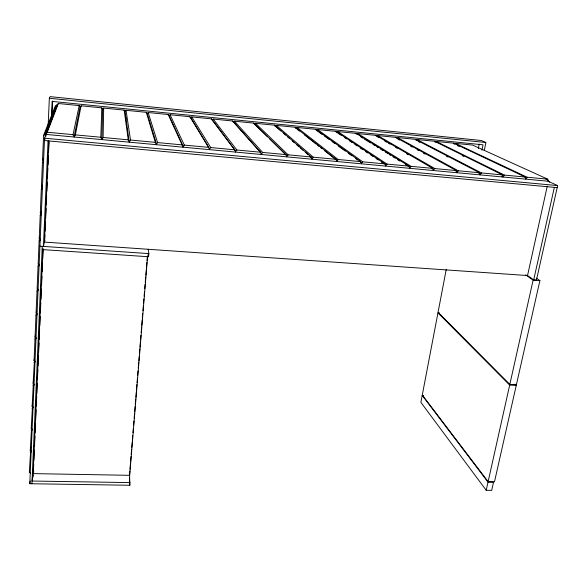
<?xml version="1.0" encoding="UTF-8"?>
<svg xmlns="http://www.w3.org/2000/svg" width="587" height="587" viewBox="0 0 587 587"><rect width="100%" height="100%" fill="white"/><g stroke="black" fill="none" stroke-linecap="round" stroke-linejoin="round"><path stroke-width="0.88" d="M101.83 139.618L101.896 138.488A1.167 1.123 32.1 0 0 103.114 137.468L103.679 108.059L124.173 110.114A0.939 0.917 43.3 0 0 125.038 111.126L129.221 142.171M101.808 107.869A0.954 0.917 41 0 0 102.688 108.889L101.896 138.488A1.167 1.123 32.1 0 1 100.817 137.255L101.808 107.869L81.109 105.792A0.969 0.917 39.5 0 1 80.111 106.629L74.087 137.028M30.355 473.115A1.042 0.888 -2.7 0 0 29.35 472.205L30.766 448.835M30.186 452.46A1.057 0.903 -1.9 0 0 31.272 451.579A1.057 0.903 -1.9 0 0 30.26 450.647L31.559 427.864M32.52 405.58L31.192 428.723A1.064 0.925 -1 0 1 32.212 429.669A1.064 0.925 -1 0 1 31.111 430.564M32.05 408.288A1.071 0.939 0 0 0 33.166 407.385A1.071 0.939 0 0 0 32.131 406.417L33.334 383.839M34.494 359.882L33.092 383.722A1.079 0.954 1.2 0 1 34.127 384.712A1.079 0.954 1.2 0 1 33.011 385.63M33.987 362.568A1.086 0.969 2.5 0 0 35.117 361.643A1.086 0.969 2.5 0 0 34.068 360.631L34.978 339.103L35.506 336.424M36.101 337.965A1.101 0.991 4.1 0 0 35.059 337.129L35.99 315.226L36.732 311.653M37.605 288.254L37.018 290.91L36.071 313.216A1.108 1.005 5.9 0 1 37.135 314.28A1.108 1.005 5.9 0 1 35.99 315.226M38.691 263.526L38.06 266.16L37.106 288.863A1.123 1.02 8.1 0 1 38.177 289.956A1.123 1.02 8.1 0 1 37.018 290.91M39.806 238.307L39.131 240.949L38.148 264.077A1.13 1.042 10.7 0 1 39.234 265.192A1.13 1.042 10.7 0 1 38.06 266.16M40.298 239.745A1.145 1.057 13.7 0 0 39.219 238.828L40.217 215.282L40.951 212.626M41.391 214.057A1.152 1.079 17.4 0 0 40.305 213.118L41.317 189.124L42.117 186.541M41.317 189.124A1.167 1.093 21.7 0 0 42.521 188.119A1.167 1.093 21.7 0 0 41.413 186.923L42.447 162.482L43.335 159.921M42.447 162.482A1.181 1.108 26.6 0 0 43.665 161.462A1.181 1.108 26.6 0 0 42.543 160.244L43.592 135.333L55.31 106.027A0.976 0.925 37.9 0 0 56.308 105.183L57.262 105.278L55.655 109.446M129.404 474.01L129.544 472.264L129.815 485.258L29.798 483.717L44.539 138.194L45.999 134.408M45.925 136.221L46.05 133.271L57.306 104.347A0.976 0.925 38.4 0 0 58.304 103.503L79.216 105.601A0.969 0.917 39.5 0 0 80.111 106.629M31.925 483.747L42.257 246.32M48.178 124.76L49.337 98.256L50.1 96.635L481.237 140.491L485.875 142.494L484.304 150.521M42.983 248.859L33.143 473.614L129.69 475.323L147.623 256.042M33.371 472.051L33.73 463.818M33.892 460.164L34.332 450.097M34.494 446.443L34.934 436.383M35.095 432.722L35.499 423.572M35.66 419.918L36.101 409.851M36.262 406.197L36.702 396.13M36.82 393.385L37.267 383.326M37.421 379.672L37.869 369.605M38.023 365.95L38.471 355.883M38.625 352.229L39.028 343.079M39.19 339.418L39.63 329.358M39.791 325.697L40.195 316.554M40.356 312.893L40.797 302.833M40.958 299.172L41.398 289.112M41.56 285.451L41.956 276.308M42.161 271.73L42.557 262.587M42.719 258.926L43.159 248.866M48.053 140.865L43.416 246.401L44.854 240.288M48.904 140.887L44.429 242.093L527.537 275.545L547.297 186.05M44.641 241.184L44.92 234.822M45.082 231.19L45.485 222.099M45.647 218.467L46.087 208.473M46.248 204.834L46.652 195.75M46.85 191.201L47.254 182.117M47.415 178.477L47.855 168.484M48.017 164.852L48.42 155.76M48.582 152.128L49.029 142.127M51.465 116.006L52.118 101.404L483.006 144.798L481.956 150.162M52.038 114.7L52.654 101.015M156.281 144.695L156.377 143.58L147.161 113.342A0.932 0.91 47.3 0 1 146.317 112.337L126.029 110.297A0.939 0.917 43.3 0 1 125.038 111.126M129.617 473.79L129.844 471.053M129.991 469.233L130.439 463.767M130.585 461.947L131.033 456.481M131.18 454.654L131.627 449.187M131.774 447.367L132.222 441.901M132.369 440.074L132.743 435.525M132.97 432.788L133.337 428.231M133.565 425.502L133.939 420.945M134.159 418.208L134.533 413.652M134.68 411.832L135.127 406.365M135.274 404.546L135.722 399.072M135.868 397.252L136.316 391.786M136.463 389.966L136.91 384.5M137.065 382.673L137.431 378.116M137.659 375.387L138.033 370.83M138.253 368.093L138.701 362.627M138.848 360.807L139.222 356.25M139.442 353.521L139.816 348.964M139.963 347.137L140.41 341.671M140.564 339.851L140.931 335.294M141.159 332.565L141.606 327.091M141.753 325.271L142.201 319.805M142.347 317.985L142.722 313.429M142.942 310.692L143.316 306.135M143.536 303.406L143.91 298.849M144.131 296.112L144.505 291.563M144.732 288.826L145.099 284.269M145.253 282.45L145.701 276.983M145.847 275.156L146.295 269.69M146.442 267.87L146.889 262.404M147.036 260.577L147.41 256.027M42.117 249.563L148.592 256.754L148.849 253.599L148.166 249.218M183.012 147.183L183.115 146.082L169.063 115.536A0.925 0.91 55.3 0 1 168.234 114.538L148.151 112.521A0.932 0.91 47.3 0 1 147.161 113.342M209.42 149.648L209.53 148.548L190.753 117.708A0.91 0.903 73 0 1 189.939 116.71L170.047 114.714A0.925 0.91 55.3 0 1 169.063 115.536M235.512 152.077L235.629 150.991L212.223 119.858A0.91 0.895 -84.6 0 1 211.423 118.868L191.736 116.894A0.91 0.903 73 0 1 190.753 117.708M261.281 154.484L261.413 153.398A1.093 1.064 -54.6 0 0 262.609 152.422L285.972 154.608A1.093 1.049 -54.9 0 0 286.889 155.782L286.757 156.854M311.924 159.202L312.064 158.138A1.086 1.035 -55 0 0 313.253 157.169L336.072 159.304A1.086 1.02 -55 0 0 336.945 160.464L336.791 161.52M32.835 477.576L33.224 474.934M33.752 471.361L33.481 473.173L33.598 470.503L32.05 481.032L130.035 482.602M29.798 483.717L30.201 481.069M361.372 163.81L361.533 162.76A1.079 1.005 -54.9 0 0 362.715 161.807L384.999 163.89A1.079 0.991 -54.9 0 0 385.835 165.035L385.666 166.077M29.35 472.205L29.629 470.414M30.26 450.647L30.84 447.037M409.682 168.315L409.858 167.28A1.071 0.976 -54.8 0 0 411.032 166.334L432.802 168.374A1.071 0.969 -54.7 0 0 433.602 169.496L433.419 170.531M32.131 406.417L32.601 403.717M33.254 382.827L33.738 380.156M456.884 172.717L457.075 171.69A1.064 0.954 -54.7 0 0 458.242 170.758L479.52 172.754A1.064 0.939 -54.6 0 0 480.283 173.862L480.085 174.882M34.068 360.631L34.406 358.848M422.207 395.403L420.879 402.366L486.197 490.277L491.693 490.365L493.52 482.243L488.01 482.147L422.207 395.403L423.755 395.462M439.524 312.966L437.953 312.871L422.288 394.985L488.12 481.656L494.496 481.766L516.259 385.366L514.982 384.103M446.237 269.44L438.063 312.277L509.832 384.39L516.413 384.661L539.908 280.593L536.415 278.157M478.332 148.577L479.205 144.094M35.059 337.129L35.594 334.458M46.05 133.271A1.196 1.13 32.2 0 0 47.276 132.236L73.045 134.65A1.181 1.123 32.2 0 0 74.145 135.898A1.181 1.123 32.2 0 0 75.371 134.871L81.109 105.792M525.703 179.13L525.915 178.125A1.057 0.917 -54.4 0 1 525.189 177.032L504.387 175.08A1.057 0.925 -54.5 0 1 503.228 176.005L503.022 177.017L501.386 176.195M36.262 312.328L36.629 310.552M73.045 134.65L79.216 105.601M454.037 144.042A0.873 0.778 -57.6 0 0 455.226 143.345L472.608 145.092L547.642 179.138A1.049 0.903 -54.3 0 0 548.346 180.224L548.126 181.222L557.65 185.58L536.445 280.058L533.686 279.874L527.133 275.259M486.197 490.277L488.01 482.147M488.12 481.656L509.677 385.094L437.953 312.871M509.832 384.39L533.113 280.131L525.644 274.863M533.686 279.874L554.355 187.356M39.219 238.828L39.667 237.082M40.305 213.118L40.797 211.364M41.413 186.923L41.956 185.184M42.543 160.244L43.152 158.512M45.023 138.994L44.436 140.528L557.195 187.62M47.276 132.236L58.304 103.503M46.322 133.579L55.009 111.104M43.592 135.333A1.196 1.13 31.8 0 0 44.825 134.298L56.308 105.183M509.677 385.094L516.259 385.366M39.931 246.166L148.849 253.599M533.113 280.131L539.908 280.593M44.539 138.194L557.65 185.58M75.371 134.871L100.817 137.255M103.114 137.468L128.252 139.823A1.145 1.115 31.8 0 0 129.301 141.049A1.145 1.115 31.8 0 0 130.519 140.036L155.342 142.362A1.13 1.115 30.8 0 0 156.377 143.58A1.13 1.115 30.8 0 0 157.587 142.575L182.109 144.872A1.115 1.108 24.2 0 0 183.115 146.082A1.115 1.108 24.2 0 0 184.325 145.084L208.546 147.352A1.108 1.093 -50.4 0 0 209.53 148.548A1.108 1.093 -50.4 0 0 210.733 147.557L234.668 149.802A1.101 1.079 -53.9 0 0 235.629 150.991A1.101 1.079 -53.9 0 0 236.825 150.001L260.474 152.216A1.093 1.064 -54.6 0 0 261.413 153.398L233.487 121.993M233.303 121.957A0.903 0.888 -72.9 0 0 234.462 121.186L253.767 123.123A0.903 0.873 -67.4 0 0 254.538 124.099A0.903 0.873 -67.4 0 0 255.514 123.299L288.085 154.807L311.169 156.971A1.086 1.035 -55 0 0 312.064 158.138L309.349 155.768M295.547 128.039A0.895 0.858 -62.7 0 0 297 127.46L338.134 159.495L360.675 161.616A1.079 1.005 -54.9 0 0 361.533 162.76L359.317 161.161M316.657 130.307A0.888 0.844 -61.4 0 0 317.45 129.514L336.013 131.378A0.888 0.836 -60.5 0 0 336.733 132.332A0.888 0.836 -60.5 0 0 337.694 131.547L387.016 164.081L409.044 166.143A1.071 0.976 -54.8 0 0 409.858 167.28M376.575 136.316A0.88 0.814 -59.2 0 0 377.617 135.553L434.776 168.557L456.297 170.575A1.064 0.954 -54.7 0 0 457.075 171.69L455.483 170.81M415.919 140.264A0.88 0.8 -58.3 0 0 416.785 139.486L481.443 172.93L502.487 174.904A1.057 0.925 -54.5 0 0 503.228 176.005M455.226 143.345L527.067 177.208L547.642 179.138M44.825 134.298L549.058 181.31A1.049 0.903 -54.1 0 0 549.41 182.271M212.223 119.858A0.91 0.895 -84.6 0 0 213.206 119.051L232.701 121.01L260.474 152.216M255.514 123.299L274.628 125.214L311.169 156.971M275.046 126.08A0.895 0.866 -64.5 0 0 276.36 125.391L295.29 127.291L336.072 159.304M297 127.46L315.755 129.345L360.675 161.616M337.694 131.547L356.089 133.396L409.044 166.143M357.226 134.269A0.888 0.829 -59.7 0 0 357.754 133.557L375.966 135.392L432.802 168.374M377.617 135.553L395.66 137.365L456.297 170.575M396.761 138.231A0.88 0.807 -58.7 0 0 397.296 137.527L415.17 139.324L479.52 172.754M416.785 139.486L434.497 141.262L502.487 174.904M435.231 142.193A0.873 0.792 -57.9 0 0 436.097 141.423L453.641 143.184L525.189 177.032M49.337 98.256L485.875 142.494M545.844 179.086L548.346 180.224M457.567 145.671L459.217 146.457M436.097 141.423L504.387 175.08M462.211 155.636L463.855 156.45M418.252 141.518L419.859 142.355M446.45 156.215L448.057 157.059M477.869 172.6L480.283 173.862A1.064 0.939 -54.6 0 0 481.443 172.93M397.296 137.527L458.242 170.758M397.935 139.185L399.534 140.058M410.724 146.214L412.323 147.088M417.115 149.729L418.714 150.602M423.513 153.244L425.105 154.117M377.448 136.793L379.033 137.718M384.566 140.939L386.936 142.318M388.521 143.243L390.106 144.16M395.638 147.388L397.223 148.306M406.71 153.838L408.295 154.755M432.025 168.579L433.602 169.496A1.071 0.969 -54.7 0 0 434.776 168.557M357.754 133.557L411.032 166.334M360.638 136.727L362.942 138.158M364.483 139.119L370.632 142.935M372.943 144.365L375.247 145.796M376.788 146.75L378.322 147.711M380.633 149.142L382.937 150.573M385.248 152.004L387.552 153.434M389.093 154.388L390.634 155.342M392.938 156.773L395.242 158.211M397.553 159.642L399.857 161.073M405.243 164.411L407.554 165.842M336.013 131.378L384.999 163.89M337.488 132.838L341.267 135.355M344.283 137.365L346.55 138.877M349.573 140.887L351.84 142.392M354.864 144.409L357.131 145.914M360.154 147.931L362.414 149.436M365.437 151.446L367.704 152.958M370.727 154.968L372.994 156.48M376.018 158.49L378.285 160.002M381.308 162.012L383.568 163.524M317.45 129.514L362.715 161.807M316.481 130.307L322.388 134.562M324.604 136.155L329.036 139.346M331.993 141.482L334.942 143.61M338.64 146.266L345.288 151.057M348.238 153.185L351.936 155.841M355.627 158.505L357.843 160.097M296.031 128.26L299.619 131.084M304.646 135.039L316.129 144.079M317.567 145.209L318.998 146.339M320.436 147.469L321.874 148.599M324.743 150.859L336.945 160.464A1.086 1.02 -55 0 0 338.134 159.495M276.36 125.391L313.253 157.169M275.384 126.19L280.821 130.923M283.536 133.286L285.575 135.061M287.615 136.837L289.648 138.613M292.37 140.975L294.403 142.751M296.442 144.527L299.157 146.897M300.522 148.078L303.237 150.448M305.277 152.216L307.992 154.586M253.767 123.123L285.972 154.608M254.538 124.099L267.481 136.771M269.418 138.671L286.889 155.782A1.093 1.049 -54.9 0 0 288.085 154.807M234.462 121.186L262.609 152.422M213.206 119.051L236.825 150.001M211.423 118.868L234.668 149.802M191.736 116.894L210.733 147.557M189.939 116.71L208.546 147.352M170.047 114.714L184.325 145.084M168.234 114.538L182.109 144.872M148.151 112.521L157.587 142.575M146.317 112.337L155.342 142.362M148.181 254.098L148.592 256.754M126.029 110.297L130.519 140.036M125.721 117.363L125.97 119.139M124.173 110.114L128.252 139.823M129.456 477.473L129.815 485.258M36.108 338.273A1.101 0.991 4.1 0 1 34.978 339.103M40.195 240.391A1.145 1.057 13.7 0 1 39.131 240.949M41.369 214.504A1.152 1.079 17.4 0 1 40.217 215.282M103.679 108.059A0.954 0.917 41 0 1 102.688 108.889M387.016 164.081A1.079 0.991 -54.9 0 1 385.835 165.035M315.945 130.02A0.888 0.844 -61.4 0 1 315.755 129.345M356.324 134.13A0.888 0.829 -59.7 0 1 356.089 133.396M376.047 135.913A0.88 0.814 -59.2 0 1 375.966 135.392M453.641 143.536A0.873 0.778 -57.6 0 1 453.641 143.184M527.067 177.208A1.057 0.917 -54.4 0 1 525.915 178.125M434.556 141.775A0.873 0.792 -57.9 0 1 434.497 141.262M395.66 137.637A0.88 0.807 -58.7 0 1 395.66 137.365M233.054 121.825A0.903 0.888 -72.9 0 1 232.701 121.01M274.833 125.904A0.895 0.866 -64.5 0 1 274.628 125.214M295.32 127.658A0.895 0.858 -62.7 0 1 295.29 127.291"/></g></svg>
